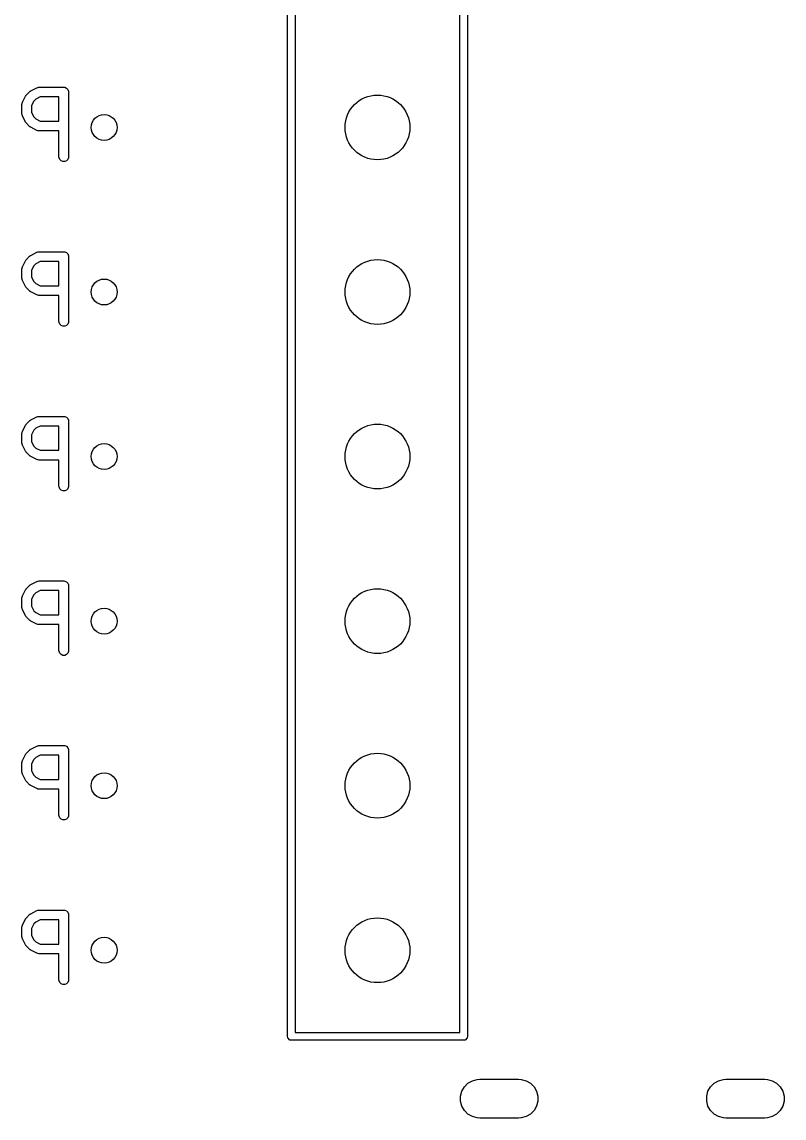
# Model space of a CAD drawing. Extents: x 2.61 to 8.57, y -5.64 to -1.89.
# Drawn here: x 8.06 to 8.523, y -3.418 to -2.752 of the extents above; entities that cross this region are included whole.
import ezdxf

# ---------------------------------------------------------------- set-up
doc = ezdxf.new("R2010")
doc.units = 0
doc.header["$MEASUREMENT"] = 0
doc.layers.add('BLACK', color=7, linetype='CONTINUOUS')

msp = doc.modelspace()

# ---------------------------------------------------------------- linework, layer by layer
at = {"layer": 'BLACK', "linetype": 'CONTINUOUS'}
for p, q in [((8.22087, -3.36862), (8.22087, -2.16389)), ((8.33031, -2.16389), (8.33031, -3.36862)), ((8.22559, -2.26862), (8.22559, -3.36625)), ((8.32559, -3.36625), (8.32559, -2.26862)), ((8.05983, -2.80097), (8.0617, -2.79722)), ((8.0617, -2.79722), (8.06186, -2.79697)), ((8.06186, -2.79697), (8.06189, -2.7969)), ((8.06189, -2.7969), (8.06195, -2.79682)), ((8.06195, -2.79682), (8.06201, -2.79673)), ((8.06201, -2.79673), (8.06207, -2.79668)), ((8.06207, -2.79668), (8.06225, -2.79645)), ((8.06225, -2.79645), (8.06413, -2.79458)), ((8.06413, -2.79458), (8.06436, -2.79439)), ((8.06436, -2.79439), (8.06441, -2.79433)), ((8.06441, -2.79433), (8.0645, -2.79428)), ((8.0645, -2.79428), (8.06458, -2.79421)), ((8.06458, -2.79421), (8.06465, -2.79418)), ((8.06465, -2.79418), (8.0649, -2.79402)), ((8.0649, -2.79402), (8.06865, -2.79215)), ((8.06865, -2.79215), (8.06919, -2.79194)), ((8.06919, -2.79194), (8.06929, -2.79193)), ((8.06929, -2.79193), (8.06939, -2.79189)), ((8.06939, -2.79189), (8.06997, -2.79184)), ((8.06997, -2.79184), (8.08496, -2.79184)), ((8.08496, -2.79184), (8.08554, -2.79189)), ((8.08554, -2.79189), (8.0866, -2.79233)), ((8.0866, -2.79233), (8.08742, -2.79315)), ((8.08742, -2.79315), (8.08786, -2.79421)), ((8.08786, -2.79421), (8.08792, -2.79479)), ((8.08792, -2.79479), (8.08792, -2.83416)), ((8.05951, -2.80229), (8.05957, -2.80171)), ((8.05951, -2.80791), (8.05951, -2.80229)), ((8.05957, -2.80171), (8.05961, -2.80161)), ((8.05961, -2.80161), (8.05962, -2.80151)), ((8.05962, -2.80151), (8.05983, -2.80097)), ((8.06677, -2.80029), (8.06542, -2.80299)), ((8.06542, -2.80299), (8.06542, -2.80722)), ((8.06797, -2.79909), (8.06677, -2.80029)), ((8.07066, -2.79774), (8.06797, -2.79909)), ((8.08201, -2.79774), (8.07066, -2.79774)), ((8.08201, -2.81246), (8.08201, -2.79774)), ((8.05957, -2.80849), (8.05951, -2.80791)), ((8.05961, -2.80859), (8.05957, -2.80849)), ((8.05962, -2.80869), (8.05961, -2.80859)), ((8.05983, -2.80923), (8.05962, -2.80869)), ((8.0617, -2.81298), (8.05983, -2.80923)), ((8.06542, -2.80722), (8.06677, -2.80991)), ((8.06677, -2.80991), (8.06797, -2.81111)), ((8.06186, -2.81323), (8.0617, -2.81298)), ((8.06189, -2.8133), (8.06186, -2.81323)), ((8.06195, -2.81338), (8.06189, -2.8133)), ((8.06201, -2.81347), (8.06195, -2.81338)), ((8.06207, -2.81352), (8.06201, -2.81347)), ((8.06225, -2.81375), (8.06207, -2.81352)), ((8.06413, -2.81563), (8.06225, -2.81375)), ((8.06436, -2.81581), (8.06413, -2.81563)), ((8.06441, -2.81587), (8.06436, -2.81581)), ((8.0645, -2.81593), (8.06441, -2.81587)), ((8.06458, -2.81599), (8.0645, -2.81593)), ((8.06465, -2.81602), (8.06458, -2.81599)), ((8.0649, -2.81618), (8.06465, -2.81602)), ((8.06865, -2.81805), (8.0649, -2.81618)), ((8.06797, -2.81111), (8.07066, -2.81246)), ((8.07066, -2.81246), (8.08201, -2.81246)), ((8.06919, -2.81826), (8.06865, -2.81805)), ((8.06929, -2.81827), (8.06919, -2.81826)), ((8.06939, -2.81831), (8.06929, -2.81827)), ((8.06997, -2.81837), (8.06939, -2.81831)), ((8.08201, -2.81837), (8.06997, -2.81837)), ((8.08201, -2.83416), (8.08201, -2.81837)), ((8.08207, -2.83474), (8.08201, -2.83416)), ((8.08251, -2.8358), (8.08207, -2.83474)), ((8.08332, -2.83662), (8.08251, -2.8358)), ((8.08439, -2.83706), (8.08332, -2.83662)), ((8.08554, -2.83706), (8.08439, -2.83706)), ((8.0866, -2.83662), (8.08554, -2.83706)), ((8.08742, -2.8358), (8.0866, -2.83662)), ((8.08786, -2.83474), (8.08742, -2.8358)), ((8.08792, -2.83416), (8.08786, -2.83474)), ((8.05983, -2.90097), (8.0617, -2.89722)), ((8.0617, -2.89722), (8.06186, -2.89697)), ((8.06186, -2.89697), (8.06189, -2.8969)), ((8.06189, -2.8969), (8.06195, -2.89682)), ((8.06195, -2.89682), (8.06201, -2.89673)), ((8.06201, -2.89673), (8.06207, -2.89668)), ((8.06207, -2.89668), (8.06225, -2.89645)), ((8.06225, -2.89645), (8.06413, -2.89458)), ((8.06413, -2.89458), (8.06436, -2.89439)), ((8.06436, -2.89439), (8.06441, -2.89433)), ((8.06441, -2.89433), (8.0645, -2.89428)), ((8.0645, -2.89428), (8.06458, -2.89421)), ((8.06458, -2.89421), (8.06465, -2.89418)), ((8.06465, -2.89418), (8.0649, -2.89402)), ((8.0649, -2.89402), (8.06865, -2.89215)), ((8.06865, -2.89215), (8.06919, -2.89194)), ((8.06919, -2.89194), (8.06929, -2.89193)), ((8.06929, -2.89193), (8.06939, -2.89189)), ((8.06939, -2.89189), (8.06997, -2.89184)), ((8.06997, -2.89184), (8.08496, -2.89184)), ((8.08496, -2.89184), (8.08554, -2.89189)), ((8.08554, -2.89189), (8.0866, -2.89233)), ((8.0866, -2.89233), (8.08742, -2.89315)), ((8.08742, -2.89315), (8.08786, -2.89421)), ((8.08786, -2.89421), (8.08792, -2.89479)), ((8.08792, -2.89479), (8.08792, -2.93416)), ((8.05951, -2.90229), (8.05957, -2.90171)), ((8.05951, -2.90791), (8.05951, -2.90229)), ((8.05957, -2.90171), (8.05961, -2.90162)), ((8.05961, -2.90162), (8.05962, -2.90151)), ((8.05962, -2.90151), (8.05983, -2.90097)), ((8.06677, -2.90029), (8.06542, -2.90299)), ((8.06542, -2.90299), (8.06542, -2.90722)), ((8.06797, -2.89909), (8.06677, -2.90029)), ((8.07066, -2.89774), (8.06797, -2.89909)), ((8.08201, -2.89774), (8.07066, -2.89774)), ((8.08201, -2.91246), (8.08201, -2.89774)), ((8.05957, -2.90849), (8.05951, -2.90791)), ((8.05961, -2.90859), (8.05957, -2.90849)), ((8.05962, -2.90869), (8.05961, -2.90859)), ((8.05983, -2.90923), (8.05962, -2.90869)), ((8.0617, -2.91298), (8.05983, -2.90923)), ((8.06542, -2.90722), (8.06677, -2.90991)), ((8.06677, -2.90991), (8.06797, -2.91111)), ((8.06186, -2.91323), (8.0617, -2.91298)), ((8.06189, -2.9133), (8.06186, -2.91323)), ((8.06195, -2.91338), (8.06189, -2.9133)), ((8.06201, -2.91347), (8.06195, -2.91338)), ((8.06207, -2.91352), (8.06201, -2.91347)), ((8.06225, -2.91375), (8.06207, -2.91352)), ((8.06413, -2.91563), (8.06225, -2.91375)), ((8.06436, -2.91581), (8.06413, -2.91563)), ((8.06441, -2.91587), (8.06436, -2.91581)), ((8.0645, -2.91593), (8.06441, -2.91587)), ((8.06458, -2.91599), (8.0645, -2.91593)), ((8.06465, -2.91602), (8.06458, -2.91599)), ((8.0649, -2.91618), (8.06465, -2.91602)), ((8.06865, -2.91805), (8.0649, -2.91618)), ((8.06797, -2.91111), (8.07066, -2.91246)), ((8.07066, -2.91246), (8.08201, -2.91246)), ((8.06919, -2.91826), (8.06865, -2.91805)), ((8.06929, -2.91827), (8.06919, -2.91826)), ((8.06939, -2.91831), (8.06929, -2.91827)), ((8.06997, -2.91837), (8.06939, -2.91831)), ((8.08201, -2.91837), (8.06997, -2.91837)), ((8.08201, -2.93416), (8.08201, -2.91837)), ((8.08207, -2.93474), (8.08201, -2.93416)), ((8.08251, -2.9358), (8.08207, -2.93474)), ((8.08332, -2.93662), (8.08251, -2.9358)), ((8.08439, -2.93706), (8.08332, -2.93662)), ((8.08554, -2.93706), (8.08439, -2.93706)), ((8.0866, -2.93662), (8.08554, -2.93706)), ((8.08742, -2.9358), (8.0866, -2.93662)), ((8.08786, -2.93474), (8.08742, -2.9358)), ((8.08792, -2.93416), (8.08786, -2.93474)), ((8.05983, -3.00097), (8.0617, -2.99722)), ((8.0617, -2.99722), (8.06186, -2.99697)), ((8.06186, -2.99697), (8.06189, -2.9969)), ((8.06189, -2.9969), (8.06195, -2.99682)), ((8.06195, -2.99682), (8.06201, -2.99673)), ((8.06201, -2.99673), (8.06207, -2.99668)), ((8.06207, -2.99668), (8.06225, -2.99645)), ((8.06225, -2.99645), (8.06413, -2.99458)), ((8.06413, -2.99458), (8.06436, -2.99439)), ((8.06436, -2.99439), (8.06441, -2.99433)), ((8.06441, -2.99433), (8.0645, -2.99428)), ((8.0645, -2.99428), (8.06458, -2.99421)), ((8.06458, -2.99421), (8.06465, -2.99418)), ((8.06465, -2.99418), (8.0649, -2.99402)), ((8.0649, -2.99402), (8.06865, -2.99215)), ((8.06865, -2.99215), (8.06919, -2.99194)), ((8.06919, -2.99194), (8.06929, -2.99193)), ((8.06929, -2.99193), (8.06939, -2.99189)), ((8.06939, -2.99189), (8.06997, -2.99184)), ((8.06997, -2.99184), (8.08496, -2.99184)), ((8.08496, -2.99184), (8.08554, -2.99189)), ((8.08554, -2.99189), (8.0866, -2.99233)), ((8.0866, -2.99233), (8.08742, -2.99315)), ((8.08742, -2.99315), (8.08786, -2.99421)), ((8.08786, -2.99421), (8.08792, -2.99479)), ((8.08792, -2.99479), (8.08792, -3.03416)), ((8.05951, -3.00229), (8.05957, -3.00171)), ((8.05951, -3.00791), (8.05951, -3.00229)), ((8.05957, -3.00171), (8.05961, -3.00162)), ((8.05961, -3.00162), (8.05962, -3.00151)), ((8.05962, -3.00151), (8.05983, -3.00097)), ((8.06677, -3.00029), (8.06542, -3.00299)), ((8.06542, -3.00299), (8.06542, -3.00722)), ((8.06797, -2.99909), (8.06677, -3.00029)), ((8.07066, -2.99774), (8.06797, -2.99909)), ((8.08201, -2.99774), (8.07066, -2.99774)), ((8.08201, -3.01246), (8.08201, -2.99774)), ((8.05957, -3.00849), (8.05951, -3.00791)), ((8.05961, -3.00859), (8.05957, -3.00849)), ((8.05962, -3.00869), (8.05961, -3.00859)), ((8.05983, -3.00923), (8.05962, -3.00869)), ((8.0617, -3.01298), (8.05983, -3.00923)), ((8.06542, -3.00722), (8.06677, -3.00991)), ((8.06677, -3.00991), (8.06797, -3.01111)), ((8.06186, -3.01323), (8.0617, -3.01298)), ((8.06189, -3.0133), (8.06186, -3.01323)), ((8.06195, -3.01338), (8.06189, -3.0133)), ((8.06201, -3.01347), (8.06195, -3.01338)), ((8.06207, -3.01352), (8.06201, -3.01347)), ((8.06225, -3.01375), (8.06207, -3.01352)), ((8.06413, -3.01563), (8.06225, -3.01375)), ((8.06436, -3.01581), (8.06413, -3.01563)), ((8.06441, -3.01587), (8.06436, -3.01581)), ((8.0645, -3.01593), (8.06441, -3.01587)), ((8.06458, -3.01599), (8.0645, -3.01593)), ((8.06465, -3.01602), (8.06458, -3.01599)), ((8.0649, -3.01618), (8.06465, -3.01602)), ((8.06865, -3.01805), (8.0649, -3.01618)), ((8.06797, -3.01111), (8.07066, -3.01246)), ((8.07066, -3.01246), (8.08201, -3.01246)), ((8.06919, -3.01826), (8.06865, -3.01805)), ((8.06929, -3.01827), (8.06919, -3.01826)), ((8.06939, -3.01831), (8.06929, -3.01827)), ((8.06997, -3.01837), (8.06939, -3.01831)), ((8.08201, -3.01837), (8.06997, -3.01837)), ((8.08201, -3.03416), (8.08201, -3.01837)), ((8.08207, -3.03474), (8.08201, -3.03416)), ((8.08251, -3.0358), (8.08207, -3.03474)), ((8.08332, -3.03662), (8.08251, -3.0358)), ((8.08439, -3.03706), (8.08332, -3.03662)), ((8.08554, -3.03706), (8.08439, -3.03706)), ((8.0866, -3.03662), (8.08554, -3.03706)), ((8.08742, -3.0358), (8.0866, -3.03662)), ((8.08786, -3.03474), (8.08742, -3.0358)), ((8.08792, -3.03416), (8.08786, -3.03474)), ((8.05983, -3.10097), (8.0617, -3.09722)), ((8.0617, -3.09722), (8.06186, -3.09697)), ((8.06186, -3.09697), (8.06189, -3.0969)), ((8.06189, -3.0969), (8.06195, -3.09682)), ((8.06195, -3.09682), (8.06201, -3.09673)), ((8.06201, -3.09673), (8.06207, -3.09668)), ((8.06207, -3.09668), (8.06225, -3.09645)), ((8.06225, -3.09645), (8.06413, -3.09458)), ((8.06413, -3.09458), (8.06436, -3.09439)), ((8.06436, -3.09439), (8.06441, -3.09433)), ((8.06441, -3.09433), (8.0645, -3.09428)), ((8.0645, -3.09428), (8.06458, -3.09421)), ((8.06458, -3.09421), (8.06465, -3.09418)), ((8.06465, -3.09418), (8.0649, -3.09402)), ((8.0649, -3.09402), (8.06865, -3.09215)), ((8.06865, -3.09215), (8.06919, -3.09194)), ((8.06919, -3.09194), (8.06929, -3.09193)), ((8.06929, -3.09193), (8.06939, -3.09189)), ((8.06939, -3.09189), (8.06997, -3.09184)), ((8.06997, -3.09184), (8.08496, -3.09184)), ((8.08496, -3.09184), (8.08554, -3.09189)), ((8.08554, -3.09189), (8.0866, -3.09233)), ((8.0866, -3.09233), (8.08742, -3.09315)), ((8.08742, -3.09315), (8.08786, -3.09421)), ((8.08786, -3.09421), (8.08792, -3.09479)), ((8.08792, -3.09479), (8.08792, -3.13416)), ((8.05951, -3.10229), (8.05957, -3.10171)), ((8.05951, -3.10791), (8.05951, -3.10229)), ((8.05957, -3.10171), (8.05961, -3.10162)), ((8.05961, -3.10162), (8.05962, -3.10151)), ((8.05962, -3.10151), (8.05983, -3.10097)), ((8.06677, -3.10029), (8.06542, -3.10299)), ((8.06542, -3.10299), (8.06542, -3.10722)), ((8.06797, -3.09909), (8.06677, -3.10029)), ((8.07066, -3.09774), (8.06797, -3.09909)), ((8.08201, -3.09774), (8.07066, -3.09774)), ((8.08201, -3.11246), (8.08201, -3.09774)), ((8.05957, -3.10849), (8.05951, -3.10791)), ((8.05961, -3.10859), (8.05957, -3.10849)), ((8.05962, -3.10869), (8.05961, -3.10859)), ((8.05983, -3.10923), (8.05962, -3.10869)), ((8.0617, -3.11298), (8.05983, -3.10923)), ((8.06542, -3.10722), (8.06677, -3.10991)), ((8.06677, -3.10991), (8.06797, -3.11111)), ((8.06186, -3.11323), (8.0617, -3.11298)), ((8.06189, -3.1133), (8.06186, -3.11323)), ((8.06195, -3.11338), (8.06189, -3.1133)), ((8.06201, -3.11347), (8.06195, -3.11338)), ((8.06207, -3.11352), (8.06201, -3.11347)), ((8.06225, -3.11375), (8.06207, -3.11352)), ((8.06413, -3.11563), (8.06225, -3.11375)), ((8.06436, -3.11581), (8.06413, -3.11563)), ((8.06441, -3.11587), (8.06436, -3.11581)), ((8.0645, -3.11593), (8.06441, -3.11587)), ((8.06458, -3.11599), (8.0645, -3.11593)), ((8.06465, -3.11602), (8.06458, -3.11599)), ((8.0649, -3.11618), (8.06465, -3.11602)), ((8.06865, -3.11805), (8.0649, -3.11618)), ((8.06797, -3.11111), (8.07066, -3.11246)), ((8.07066, -3.11246), (8.08201, -3.11246)), ((8.06919, -3.11826), (8.06865, -3.11805)), ((8.06929, -3.11827), (8.06919, -3.11826)), ((8.06939, -3.11831), (8.06929, -3.11827)), ((8.06997, -3.11837), (8.06939, -3.11831)), ((8.08201, -3.11837), (8.06997, -3.11837)), ((8.08201, -3.13416), (8.08201, -3.11837)), ((8.08207, -3.13474), (8.08201, -3.13416)), ((8.08251, -3.1358), (8.08207, -3.13474)), ((8.08332, -3.13662), (8.08251, -3.1358)), ((8.08439, -3.13706), (8.08332, -3.13662)), ((8.08554, -3.13706), (8.08439, -3.13706)), ((8.0866, -3.13662), (8.08554, -3.13706)), ((8.08742, -3.1358), (8.0866, -3.13662)), ((8.08786, -3.13474), (8.08742, -3.1358)), ((8.08792, -3.13416), (8.08786, -3.13474)), ((8.0617, -3.19722), (8.06186, -3.19697)), ((8.06186, -3.19697), (8.06189, -3.1969)), ((8.06189, -3.1969), (8.06195, -3.19682)), ((8.06195, -3.19682), (8.06201, -3.19673)), ((8.06201, -3.19673), (8.06207, -3.19668)), ((8.06207, -3.19668), (8.06225, -3.19645)), ((8.06225, -3.19645), (8.06413, -3.19458)), ((8.06413, -3.19458), (8.06436, -3.19439)), ((8.06436, -3.19439), (8.06441, -3.19433)), ((8.06441, -3.19433), (8.0645, -3.19428)), ((8.0645, -3.19428), (8.06458, -3.19421)), ((8.06458, -3.19421), (8.06465, -3.19418)), ((8.06465, -3.19418), (8.0649, -3.19402)), ((8.0649, -3.19402), (8.06865, -3.19215)), ((8.06865, -3.19215), (8.06919, -3.19194)), ((8.06919, -3.19194), (8.06929, -3.19193)), ((8.06929, -3.19193), (8.06939, -3.19189)), ((8.06939, -3.19189), (8.06997, -3.19184)), ((8.06997, -3.19184), (8.08496, -3.19184)), ((8.08496, -3.19184), (8.08554, -3.19189)), ((8.08554, -3.19189), (8.0866, -3.19233)), ((8.0866, -3.19233), (8.08742, -3.19315)), ((8.08742, -3.19315), (8.08786, -3.19421)), ((8.08786, -3.19421), (8.08792, -3.19479)), ((8.08792, -3.19479), (8.08792, -3.23416)), ((8.05951, -3.20229), (8.05957, -3.20171)), ((8.05951, -3.20791), (8.05951, -3.20229)), ((8.05957, -3.20171), (8.05961, -3.20162)), ((8.05961, -3.20162), (8.05962, -3.20151)), ((8.05962, -3.20151), (8.05983, -3.20097)), ((8.05983, -3.20097), (8.0617, -3.19722)), ((8.06677, -3.20029), (8.06542, -3.20299)), ((8.06542, -3.20299), (8.06542, -3.20722)), ((8.06797, -3.19909), (8.06677, -3.20029)), ((8.07066, -3.19774), (8.06797, -3.19909)), ((8.08201, -3.19774), (8.07066, -3.19774)), ((8.08201, -3.21246), (8.08201, -3.19774)), ((8.05957, -3.20849), (8.05951, -3.20791)), ((8.05961, -3.20859), (8.05957, -3.20849)), ((8.05962, -3.20869), (8.05961, -3.20859)), ((8.05983, -3.20923), (8.05962, -3.20869)), ((8.0617, -3.21298), (8.05983, -3.20923)), ((8.06542, -3.20722), (8.06677, -3.20991)), ((8.06677, -3.20991), (8.06797, -3.21111)), ((8.06186, -3.21323), (8.0617, -3.21298)), ((8.06189, -3.2133), (8.06186, -3.21323)), ((8.06195, -3.21338), (8.06189, -3.2133)), ((8.06201, -3.21347), (8.06195, -3.21338)), ((8.06207, -3.21352), (8.06201, -3.21347)), ((8.06225, -3.21375), (8.06207, -3.21352)), ((8.06413, -3.21563), (8.06225, -3.21375)), ((8.06436, -3.21581), (8.06413, -3.21563)), ((8.06441, -3.21587), (8.06436, -3.21581)), ((8.0645, -3.21593), (8.06441, -3.21587)), ((8.06458, -3.21599), (8.0645, -3.21593)), ((8.06465, -3.21602), (8.06458, -3.21599)), ((8.0649, -3.21618), (8.06465, -3.21602)), ((8.06865, -3.21805), (8.0649, -3.21618)), ((8.06797, -3.21111), (8.07066, -3.21246)), ((8.07066, -3.21246), (8.08201, -3.21246)), ((8.06919, -3.21826), (8.06865, -3.21805)), ((8.06929, -3.21827), (8.06919, -3.21826)), ((8.06939, -3.21831), (8.06929, -3.21827)), ((8.06997, -3.21837), (8.06939, -3.21831)), ((8.08201, -3.21837), (8.06997, -3.21837)), ((8.08201, -3.23416), (8.08201, -3.21837)), ((8.08207, -3.23474), (8.08201, -3.23416)), ((8.08251, -3.2358), (8.08207, -3.23474)), ((8.08332, -3.23662), (8.08251, -3.2358)), ((8.08439, -3.23706), (8.08332, -3.23662)), ((8.08554, -3.23706), (8.08439, -3.23706)), ((8.0866, -3.23662), (8.08554, -3.23706)), ((8.08742, -3.2358), (8.0866, -3.23662)), ((8.08786, -3.23474), (8.08742, -3.2358)), ((8.08792, -3.23416), (8.08786, -3.23474)), ((8.0617, -3.29722), (8.06186, -3.29697)), ((8.06186, -3.29697), (8.06189, -3.2969)), ((8.06189, -3.2969), (8.06195, -3.29682)), ((8.06195, -3.29682), (8.06201, -3.29673)), ((8.06201, -3.29673), (8.06207, -3.29668)), ((8.06207, -3.29668), (8.06225, -3.29645)), ((8.06225, -3.29645), (8.06413, -3.29458)), ((8.06413, -3.29458), (8.06436, -3.29439)), ((8.06436, -3.29439), (8.06441, -3.29433)), ((8.06441, -3.29433), (8.0645, -3.29428)), ((8.0645, -3.29428), (8.06458, -3.29421)), ((8.06458, -3.29421), (8.06465, -3.29418)), ((8.06465, -3.29418), (8.0649, -3.29402)), ((8.0649, -3.29402), (8.06865, -3.29215)), ((8.06865, -3.29215), (8.06919, -3.29194)), ((8.06919, -3.29194), (8.06929, -3.29193)), ((8.06929, -3.29193), (8.06939, -3.29189)), ((8.06939, -3.29189), (8.06997, -3.29184)), ((8.06997, -3.29184), (8.08496, -3.29184)), ((8.08496, -3.29184), (8.08554, -3.29189)), ((8.08554, -3.29189), (8.0866, -3.29233)), ((8.0866, -3.29233), (8.08742, -3.29315)), ((8.08742, -3.29315), (8.08786, -3.29421)), ((8.08786, -3.29421), (8.08792, -3.29479)), ((8.08792, -3.29479), (8.08792, -3.33416)), ((8.05951, -3.30229), (8.05957, -3.30171)), ((8.05951, -3.30791), (8.05951, -3.30229)), ((8.05957, -3.30171), (8.05961, -3.30162)), ((8.05961, -3.30162), (8.05962, -3.30151)), ((8.05962, -3.30151), (8.05983, -3.30097)), ((8.05983, -3.30097), (8.0617, -3.29722)), ((8.06677, -3.30029), (8.06542, -3.30299)), ((8.06542, -3.30299), (8.06542, -3.30722)), ((8.06797, -3.29909), (8.06677, -3.30029)), ((8.07066, -3.29774), (8.06797, -3.29909)), ((8.08201, -3.29774), (8.07066, -3.29774)), ((8.08201, -3.31246), (8.08201, -3.29774)), ((8.05957, -3.30849), (8.05951, -3.30791)), ((8.05961, -3.30859), (8.05957, -3.30849)), ((8.05962, -3.30869), (8.05961, -3.30859)), ((8.05983, -3.30923), (8.05962, -3.30869)), ((8.0617, -3.31298), (8.05983, -3.30923)), ((8.06542, -3.30722), (8.06677, -3.30991)), ((8.06677, -3.30991), (8.06797, -3.31111)), ((8.06186, -3.31323), (8.0617, -3.31298)), ((8.06189, -3.3133), (8.06186, -3.31323)), ((8.06195, -3.31338), (8.06189, -3.3133)), ((8.06201, -3.31347), (8.06195, -3.31338)), ((8.06207, -3.31352), (8.06201, -3.31347)), ((8.06225, -3.31375), (8.06207, -3.31352)), ((8.06413, -3.31563), (8.06225, -3.31375)), ((8.06436, -3.31581), (8.06413, -3.31563)), ((8.06441, -3.31587), (8.06436, -3.31581)), ((8.0645, -3.31593), (8.06441, -3.31587)), ((8.06458, -3.31599), (8.0645, -3.31593)), ((8.06465, -3.31602), (8.06458, -3.31599)), ((8.0649, -3.31618), (8.06465, -3.31602)), ((8.06865, -3.31805), (8.0649, -3.31618)), ((8.06797, -3.31111), (8.07066, -3.31246)), ((8.07066, -3.31246), (8.08201, -3.31246)), ((8.06919, -3.31826), (8.06865, -3.31805)), ((8.06929, -3.31827), (8.06919, -3.31826)), ((8.06939, -3.31831), (8.06929, -3.31827)), ((8.06997, -3.31837), (8.06939, -3.31831)), ((8.08201, -3.31837), (8.06997, -3.31837)), ((8.08201, -3.33416), (8.08201, -3.31837)), ((8.08207, -3.33474), (8.08201, -3.33416)), ((8.08251, -3.3358), (8.08207, -3.33474)), ((8.08332, -3.33662), (8.08251, -3.3358)), ((8.08439, -3.33706), (8.08332, -3.33662)), ((8.0866, -3.33662), (8.08554, -3.33706)), ((8.08742, -3.3358), (8.0866, -3.33662)), ((8.08786, -3.33474), (8.08742, -3.3358)), ((8.08792, -3.33416), (8.08786, -3.33474)), ((8.08554, -3.33706), (8.08439, -3.33706)), ((8.22105, -3.36952), (8.22087, -3.36862)), ((8.22232, -3.3708), (8.22105, -3.36952)), ((8.22559, -3.36625), (8.32559, -3.36625)), ((8.33014, -3.36952), (8.32886, -3.3708)), ((8.33031, -3.36862), (8.33014, -3.36952)), ((8.33014, -3.36952), (8.33014, -3.36952)), ((8.22323, -3.37098), (8.22232, -3.3708)), ((8.32795, -3.37098), (8.22323, -3.37098)), ((8.32886, -3.3708), (8.32795, -3.37098)), ((8.33061, -3.39704), (8.33328, -3.3955)), ((8.33328, -3.3955), (8.33625, -3.3947)), ((8.33625, -3.3947), (8.3378, -3.3946)), ((8.3378, -3.3946), (8.36142, -3.3946)), ((8.36142, -3.3946), (8.36296, -3.3947)), ((8.36296, -3.3947), (8.36594, -3.3955)), ((8.36594, -3.3955), (8.36861, -3.39704)), ((8.48021, -3.39704), (8.48288, -3.3955)), ((8.48288, -3.3955), (8.48586, -3.3947)), ((8.48586, -3.3947), (8.4874, -3.3946)), ((8.4874, -3.3946), (8.51102, -3.3946)), ((8.51102, -3.3946), (8.51257, -3.3947)), ((8.51257, -3.3947), (8.51554, -3.3955)), ((8.51554, -3.3955), (8.51821, -3.39704)), ((8.32609, -3.40487), (8.32688, -3.40189)), ((8.32688, -3.40189), (8.32842, -3.39922)), ((8.32842, -3.39922), (8.33061, -3.39704)), ((8.36861, -3.39704), (8.37079, -3.39922)), ((8.37079, -3.39922), (8.37233, -3.40189)), ((8.37233, -3.40189), (8.37313, -3.40487)), ((8.47569, -3.40487), (8.47649, -3.40189)), ((8.47649, -3.40189), (8.47803, -3.39922)), ((8.47803, -3.39922), (8.48021, -3.39704)), ((8.51821, -3.39704), (8.52039, -3.39922)), ((8.52039, -3.39922), (8.52194, -3.40189)), ((8.52194, -3.40189), (8.52273, -3.40487)), ((8.32609, -3.40795), (8.32609, -3.40487)), ((8.32688, -3.41093), (8.32609, -3.40795)), ((8.37313, -3.40795), (8.37233, -3.41093)), ((8.37313, -3.40487), (8.37313, -3.40795)), ((8.47569, -3.40795), (8.47569, -3.40487)), ((8.47649, -3.41093), (8.47569, -3.40795)), ((8.52273, -3.40795), (8.52194, -3.41093)), ((8.52273, -3.40487), (8.52273, -3.40795)), ((8.32842, -3.4136), (8.32688, -3.41093)), ((8.33061, -3.41578), (8.32842, -3.4136)), ((8.33328, -3.41732), (8.33061, -3.41578)), ((8.36861, -3.41578), (8.36594, -3.41732)), ((8.37079, -3.4136), (8.36861, -3.41578)), ((8.37233, -3.41093), (8.37079, -3.4136)), ((8.47803, -3.4136), (8.47649, -3.41093)), ((8.48021, -3.41578), (8.47803, -3.4136)), ((8.48288, -3.41732), (8.48021, -3.41578)), ((8.51821, -3.41578), (8.51554, -3.41732)), ((8.52039, -3.4136), (8.51821, -3.41578)), ((8.52194, -3.41093), (8.52039, -3.4136)), ((8.33625, -3.41812), (8.33328, -3.41732)), ((8.3378, -3.41822), (8.33625, -3.41812)), ((8.36142, -3.41822), (8.3378, -3.41822)), ((8.36296, -3.41812), (8.36142, -3.41822)), ((8.36594, -3.41732), (8.36296, -3.41812)), ((8.48586, -3.41812), (8.48288, -3.41732)), ((8.4874, -3.41822), (8.48586, -3.41812)), ((8.51102, -3.41822), (8.4874, -3.41822)), ((8.51257, -3.41812), (8.51102, -3.41822)), ((8.51554, -3.41732), (8.51257, -3.41812))]:
    msp.add_line(p, q, dxfattribs=at)
at = {"layer": 'BLACK'}
for centre, radius in [((8.27559, -2.81625), 0.01969), ((8.10945, -2.81625), 0.00787), ((8.27559, -2.91625), 0.01969), ((8.10945, -2.91625), 0.00787), ((8.27559, -3.01625), 0.01969), ((8.10945, -3.01625), 0.00787), ((8.27559, -3.11625), 0.01969), ((8.10945, -3.11625), 0.00787), ((8.27559, -3.21625), 0.01969), ((8.10945, -3.21625), 0.00787), ((8.27559, -3.31625), 0.01969), ((8.10945, -3.31625), 0.00787)]:
    msp.add_circle(centre, radius, dxfattribs=at)

doc.saveas('drawing.dxf')
